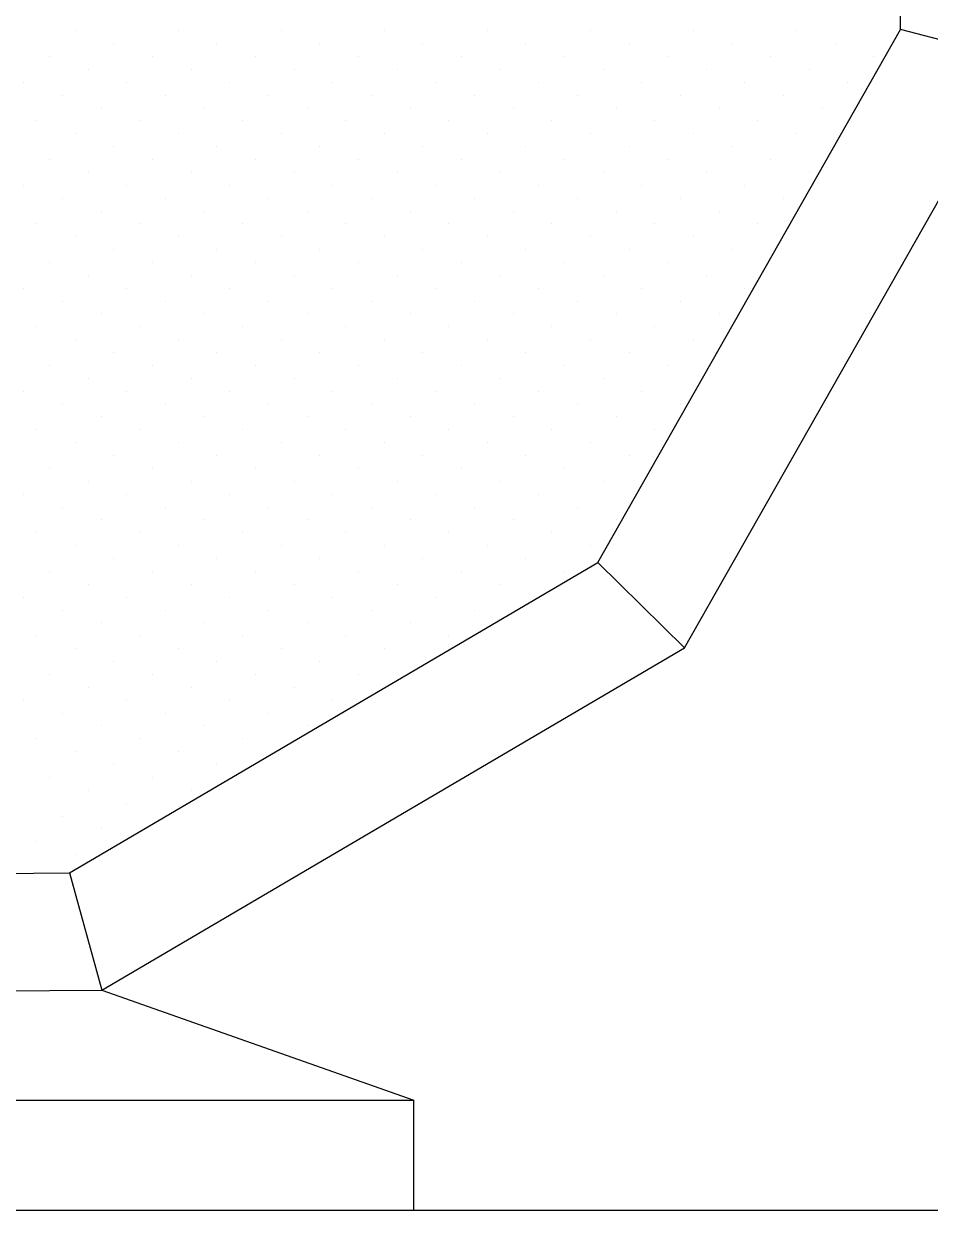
# Model space of a CAD drawing. Header units: millimetres. Extents: x 204800 to 233555, y -2285 to 8522.
# Drawn here: x 222653.5 to 222712.7, y 5793.9 to 5871.5 of the extents above; entities that cross this region are included whole.
import ezdxf

# ---------------------------------------------------------------- set-up
doc = ezdxf.new("R2010")
doc.units = ezdxf.units.MM
for name, color, linetype in [('DIM【标注】', 66, 'Continuous'), ('中线', 90, 'Continuous'), ('家具内线', 8, 'Continuous'), ('家具外线', 4, 'Continuous')]:
    doc.layers.add(name, color=color, linetype=linetype)

# ---------------------------------------------------------------- blocks, each defined once
blk = doc.blocks.new('MK-ZS-0300')
at = {"layer": '中线', "color": 251}
for p, q in [((68453.366, 4909.335, 1341.12), (68475.176, 4947.77, 1341.12)), ((68415.261, 4886.953, 1341.12), (68453.366, 4909.335, 1341.12)), ((68371.07, 4886.623, 1341.12), (68415.261, 4886.953, 1341.12)), ((68415.261, 4886.953, 1341.12), (68415.261, 4886.953, 1341.12)), ((68415.261, 4886.953, 1341.12), (68435.667, 4879.753, 1341.12)), ((68435.667, 4872.553, 1341.12), (68435.667, 4879.753, 1341.12)), ((68350.665, 4872.553, 1341.12), (68435.667, 4872.553, 1341.12))]:
    blk.add_line(p, q, dxfattribs=at)
at = {"layer": '家具内线', "color": 251, "ltscale": 500}
for p, q in [((68467.48, 4949.771, 1341.12), (68467.181, 4989.846, 1341.12)), ((68413.529, 4949.69, 1341.12), (68413.529, 4949.69, 1341.12)), ((68420.264, 4949.69, 1341.12), (68420.264, 4949.69, 1341.12)), ((68427, 4949.69, 1341.12), (68427, 4949.69, 1341.12)), ((68433.735, 4949.69, 1341.12), (68433.735, 4949.69, 1341.12)), ((68440.47, 4949.69, 1341.12), (68440.47, 4949.69, 1341.12)), ((68447.205, 4949.69, 1341.12), (68447.205, 4949.69, 1341.12)), ((68447.702, 4914.915, 1341.12), (68467.48, 4949.771, 1341.12)), ((68453.94, 4949.69, 1341.12), (68453.94, 4949.69, 1341.12)), ((68460.676, 4949.69, 1341.12), (68460.676, 4949.69, 1341.12)), ((68467.411, 4949.69, 1341.12), (68467.411, 4949.69, 1341.12)), ((68475.176, 4947.77, 1341.12), (68467.48, 4949.771, 1341.12)), ((68416.055, 4948.848, 1341.12), (68416.055, 4948.848, 1341.12)), ((68422.79, 4948.848, 1341.12), (68422.79, 4948.848, 1341.12)), ((68429.525, 4948.848, 1341.12), (68429.525, 4948.848, 1341.12)), ((68436.261, 4948.848, 1341.12), (68436.261, 4948.848, 1341.12)), ((68442.996, 4948.848, 1341.12), (68442.996, 4948.848, 1341.12)), ((68449.731, 4948.848, 1341.12), (68449.731, 4948.848, 1341.12)), ((68456.466, 4948.848, 1341.12), (68456.466, 4948.848, 1341.12)), ((68463.201, 4948.848, 1341.12), (68463.201, 4948.848, 1341.12)), ((68411.845, 4948.006, 1341.12), (68411.845, 4948.006, 1341.12)), ((68418.581, 4948.006, 1341.12), (68418.581, 4948.006, 1341.12)), ((68425.316, 4948.006, 1341.12), (68425.316, 4948.006, 1341.12)), ((68432.051, 4948.006, 1341.12), (68432.051, 4948.006, 1341.12)), ((68438.786, 4948.006, 1341.12), (68438.786, 4948.006, 1341.12)), ((68445.521, 4948.006, 1341.12), (68445.521, 4948.006, 1341.12)), ((68452.257, 4948.006, 1341.12), (68452.257, 4948.006, 1341.12)), ((68458.992, 4948.006, 1341.12), (68458.992, 4948.006, 1341.12)), ((68465.727, 4948.006, 1341.12), (68465.727, 4948.006, 1341.12)), ((68414.371, 4947.164, 1341.12), (68414.371, 4947.164, 1341.12)), ((68421.106, 4947.164, 1341.12), (68421.106, 4947.164, 1341.12)), ((68427.842, 4947.164, 1341.12), (68427.842, 4947.164, 1341.12)), ((68434.577, 4947.164, 1341.12), (68434.577, 4947.164, 1341.12)), ((68441.312, 4947.164, 1341.12), (68441.312, 4947.164, 1341.12)), ((68448.047, 4947.164, 1341.12), (68448.047, 4947.164, 1341.12)), ((68454.782, 4947.164, 1341.12), (68454.782, 4947.164, 1341.12)), ((68461.518, 4947.164, 1341.12), (68461.518, 4947.164, 1341.12)), ((68410.162, 4946.322, 1341.12), (68410.162, 4946.322, 1341.12)), ((68416.897, 4946.322, 1341.12), (68416.897, 4946.322, 1341.12)), ((68423.632, 4946.322, 1341.12), (68423.632, 4946.322, 1341.12)), ((68430.367, 4946.322, 1341.12), (68430.367, 4946.322, 1341.12)), ((68437.102, 4946.322, 1341.12), (68437.102, 4946.322, 1341.12)), ((68443.838, 4946.322, 1341.12), (68443.838, 4946.322, 1341.12)), ((68450.573, 4946.322, 1341.12), (68450.573, 4946.322, 1341.12)), ((68457.308, 4946.322, 1341.12), (68457.308, 4946.322, 1341.12)), ((68464.043, 4946.322, 1341.12), (68464.043, 4946.322, 1341.12)), ((68412.687, 4945.48, 1341.12), (68412.687, 4945.48, 1341.12)), ((68419.423, 4945.48, 1341.12), (68419.423, 4945.48, 1341.12)), ((68426.158, 4945.48, 1341.12), (68426.158, 4945.48, 1341.12)), ((68432.893, 4945.48, 1341.12), (68432.893, 4945.48, 1341.12)), ((68439.628, 4945.48, 1341.12), (68439.628, 4945.48, 1341.12)), ((68446.363, 4945.48, 1341.12), (68446.363, 4945.48, 1341.12)), ((68453.099, 4945.48, 1341.12), (68453.099, 4945.48, 1341.12)), ((68459.834, 4945.48, 1341.12), (68459.834, 4945.48, 1341.12)), ((68415.213, 4944.638, 1341.12), (68415.213, 4944.638, 1341.12)), ((68421.948, 4944.638, 1341.12), (68421.948, 4944.638, 1341.12)), ((68428.683, 4944.638, 1341.12), (68428.683, 4944.638, 1341.12)), ((68435.419, 4944.638, 1341.12), (68435.419, 4944.638, 1341.12)), ((68442.154, 4944.638, 1341.12), (68442.154, 4944.638, 1341.12)), ((68448.889, 4944.638, 1341.12), (68448.889, 4944.638, 1341.12)), ((68455.624, 4944.638, 1341.12), (68455.624, 4944.638, 1341.12)), ((68462.359, 4944.638, 1341.12), (68462.359, 4944.638, 1341.12)), ((68411.004, 4943.797, 1341.12), (68411.004, 4943.797, 1341.12)), ((68417.739, 4943.797, 1341.12), (68417.739, 4943.797, 1341.12)), ((68424.474, 4943.797, 1341.12), (68424.474, 4943.797, 1341.12)), ((68431.209, 4943.797, 1341.12), (68431.209, 4943.797, 1341.12)), ((68437.944, 4943.797, 1341.12), (68437.944, 4943.797, 1341.12)), ((68444.68, 4943.797, 1341.12), (68444.68, 4943.797, 1341.12)), ((68451.415, 4943.797, 1341.12), (68451.415, 4943.797, 1341.12)), ((68458.15, 4943.797, 1341.12), (68458.15, 4943.797, 1341.12)), ((68413.529, 4942.955, 1341.12), (68413.529, 4942.955, 1341.12)), ((68420.264, 4942.955, 1341.12), (68420.264, 4942.955, 1341.12)), ((68427, 4942.955, 1341.12), (68427, 4942.955, 1341.12)), ((68433.735, 4942.955, 1341.12), (68433.735, 4942.955, 1341.12)), ((68440.47, 4942.955, 1341.12), (68440.47, 4942.955, 1341.12)), ((68447.205, 4942.955, 1341.12), (68447.205, 4942.955, 1341.12)), ((68453.94, 4942.955, 1341.12), (68453.94, 4942.955, 1341.12)), ((68460.676, 4942.955, 1341.12), (68460.676, 4942.955, 1341.12)), ((68416.055, 4942.113, 1341.12), (68416.055, 4942.113, 1341.12)), ((68422.79, 4942.113, 1341.12), (68422.79, 4942.113, 1341.12)), ((68429.525, 4942.113, 1341.12), (68429.525, 4942.113, 1341.12)), ((68436.261, 4942.113, 1341.12), (68436.261, 4942.113, 1341.12)), ((68442.996, 4942.113, 1341.12), (68442.996, 4942.113, 1341.12)), ((68449.731, 4942.113, 1341.12), (68449.731, 4942.113, 1341.12)), ((68456.466, 4942.113, 1341.12), (68456.466, 4942.113, 1341.12)), ((68411.845, 4941.271, 1341.12), (68411.845, 4941.271, 1341.12)), ((68418.581, 4941.271, 1341.12), (68418.581, 4941.271, 1341.12)), ((68425.316, 4941.271, 1341.12), (68425.316, 4941.271, 1341.12)), ((68432.051, 4941.271, 1341.12), (68432.051, 4941.271, 1341.12)), ((68438.786, 4941.271, 1341.12), (68438.786, 4941.271, 1341.12)), ((68445.521, 4941.271, 1341.12), (68445.521, 4941.271, 1341.12)), ((68452.257, 4941.271, 1341.12), (68452.257, 4941.271, 1341.12)), ((68458.992, 4941.271, 1341.12), (68458.992, 4941.271, 1341.12)), ((68414.371, 4940.429, 1341.12), (68414.371, 4940.429, 1341.12)), ((68421.106, 4940.429, 1341.12), (68421.106, 4940.429, 1341.12)), ((68427.842, 4940.429, 1341.12), (68427.842, 4940.429, 1341.12)), ((68434.577, 4940.429, 1341.12), (68434.577, 4940.429, 1341.12)), ((68441.312, 4940.429, 1341.12), (68441.312, 4940.429, 1341.12)), ((68448.047, 4940.429, 1341.12), (68448.047, 4940.429, 1341.12)), ((68454.782, 4940.429, 1341.12), (68454.782, 4940.429, 1341.12)), ((68461.518, 4940.429, 1341.12), (68461.518, 4940.429, 1341.12)), ((68410.162, 4939.587, 1341.12), (68410.162, 4939.587, 1341.12)), ((68416.897, 4939.587, 1341.12), (68416.897, 4939.587, 1341.12)), ((68423.632, 4939.587, 1341.12), (68423.632, 4939.587, 1341.12)), ((68430.367, 4939.587, 1341.12), (68430.367, 4939.587, 1341.12)), ((68437.102, 4939.587, 1341.12), (68437.102, 4939.587, 1341.12)), ((68443.838, 4939.587, 1341.12), (68443.838, 4939.587, 1341.12)), ((68450.573, 4939.587, 1341.12), (68450.573, 4939.587, 1341.12)), ((68457.308, 4939.587, 1341.12), (68457.308, 4939.587, 1341.12)), ((68412.687, 4938.745, 1341.12), (68412.687, 4938.745, 1341.12)), ((68419.423, 4938.745, 1341.12), (68419.423, 4938.745, 1341.12)), ((68426.158, 4938.745, 1341.12), (68426.158, 4938.745, 1341.12)), ((68432.893, 4938.745, 1341.12), (68432.893, 4938.745, 1341.12)), ((68439.628, 4938.745, 1341.12), (68439.628, 4938.745, 1341.12)), ((68446.363, 4938.745, 1341.12), (68446.363, 4938.745, 1341.12)), ((68453.099, 4938.745, 1341.12), (68453.099, 4938.745, 1341.12)), ((68459.834, 4938.745, 1341.12), (68459.834, 4938.745, 1341.12)), ((68415.213, 4937.903, 1341.12), (68415.213, 4937.903, 1341.12)), ((68421.948, 4937.903, 1341.12), (68421.948, 4937.903, 1341.12)), ((68428.683, 4937.903, 1341.12), (68428.683, 4937.903, 1341.12)), ((68435.419, 4937.903, 1341.12), (68435.419, 4937.903, 1341.12)), ((68442.154, 4937.903, 1341.12), (68442.154, 4937.903, 1341.12)), ((68448.889, 4937.903, 1341.12), (68448.889, 4937.903, 1341.12)), ((68455.624, 4937.903, 1341.12), (68455.624, 4937.903, 1341.12)), ((68411.004, 4937.061, 1341.12), (68411.004, 4937.061, 1341.12)), ((68417.739, 4937.061, 1341.12), (68417.739, 4937.061, 1341.12)), ((68424.474, 4937.061, 1341.12), (68424.474, 4937.061, 1341.12)), ((68431.209, 4937.061, 1341.12), (68431.209, 4937.061, 1341.12)), ((68437.944, 4937.061, 1341.12), (68437.944, 4937.061, 1341.12)), ((68444.68, 4937.061, 1341.12), (68444.68, 4937.061, 1341.12)), ((68451.415, 4937.061, 1341.12), (68451.415, 4937.061, 1341.12)), ((68458.15, 4937.061, 1341.12), (68458.15, 4937.061, 1341.12)), ((68413.529, 4936.219, 1341.12), (68413.529, 4936.219, 1341.12)), ((68420.264, 4936.219, 1341.12), (68420.264, 4936.219, 1341.12)), ((68427, 4936.219, 1341.12), (68427, 4936.219, 1341.12)), ((68433.735, 4936.219, 1341.12), (68433.735, 4936.219, 1341.12)), ((68440.47, 4936.219, 1341.12), (68440.47, 4936.219, 1341.12)), ((68447.205, 4936.219, 1341.12), (68447.205, 4936.219, 1341.12)), ((68453.94, 4936.219, 1341.12), (68453.94, 4936.219, 1341.12)), ((68416.055, 4935.378, 1341.12), (68416.055, 4935.378, 1341.12)), ((68422.79, 4935.378, 1341.12), (68422.79, 4935.378, 1341.12)), ((68429.525, 4935.378, 1341.12), (68429.525, 4935.378, 1341.12)), ((68436.261, 4935.378, 1341.12), (68436.261, 4935.378, 1341.12)), ((68442.996, 4935.378, 1341.12), (68442.996, 4935.378, 1341.12)), ((68449.731, 4935.378, 1341.12), (68449.731, 4935.378, 1341.12)), ((68456.466, 4935.378, 1341.12), (68456.466, 4935.378, 1341.12)), ((68411.845, 4934.536, 1341.12), (68411.845, 4934.536, 1341.12)), ((68418.581, 4934.536, 1341.12), (68418.581, 4934.536, 1341.12)), ((68425.316, 4934.536, 1341.12), (68425.316, 4934.536, 1341.12)), ((68432.051, 4934.536, 1341.12), (68432.051, 4934.536, 1341.12)), ((68438.786, 4934.536, 1341.12), (68438.786, 4934.536, 1341.12)), ((68445.521, 4934.536, 1341.12), (68445.521, 4934.536, 1341.12)), ((68452.257, 4934.536, 1341.12), (68452.257, 4934.536, 1341.12)), ((68414.371, 4933.694, 1341.12), (68414.371, 4933.694, 1341.12)), ((68421.106, 4933.694, 1341.12), (68421.106, 4933.694, 1341.12)), ((68427.842, 4933.694, 1341.12), (68427.842, 4933.694, 1341.12)), ((68434.577, 4933.694, 1341.12), (68434.577, 4933.694, 1341.12)), ((68441.312, 4933.694, 1341.12), (68441.312, 4933.694, 1341.12)), ((68448.047, 4933.694, 1341.12), (68448.047, 4933.694, 1341.12)), ((68454.782, 4933.694, 1341.12), (68454.782, 4933.694, 1341.12)), ((68410.162, 4932.852, 1341.12), (68410.162, 4932.852, 1341.12)), ((68416.897, 4932.852, 1341.12), (68416.897, 4932.852, 1341.12)), ((68423.632, 4932.852, 1341.12), (68423.632, 4932.852, 1341.12)), ((68430.367, 4932.852, 1341.12), (68430.367, 4932.852, 1341.12)), ((68437.102, 4932.852, 1341.12), (68437.102, 4932.852, 1341.12)), ((68443.838, 4932.852, 1341.12), (68443.838, 4932.852, 1341.12)), ((68450.573, 4932.852, 1341.12), (68450.573, 4932.852, 1341.12)), ((68457.308, 4932.852, 1341.12), (68457.308, 4932.852, 1341.12)), ((68412.687, 4932.01, 1341.12), (68412.687, 4932.01, 1341.12)), ((68419.423, 4932.01, 1341.12), (68419.423, 4932.01, 1341.12)), ((68426.158, 4932.01, 1341.12), (68426.158, 4932.01, 1341.12)), ((68432.893, 4932.01, 1341.12), (68432.893, 4932.01, 1341.12)), ((68439.628, 4932.01, 1341.12), (68439.628, 4932.01, 1341.12)), ((68446.363, 4932.01, 1341.12), (68446.363, 4932.01, 1341.12)), ((68453.099, 4932.01, 1341.12), (68453.099, 4932.01, 1341.12)), ((68415.213, 4931.168, 1341.12), (68415.213, 4931.168, 1341.12)), ((68421.948, 4931.168, 1341.12), (68421.948, 4931.168, 1341.12)), ((68428.683, 4931.168, 1341.12), (68428.683, 4931.168, 1341.12)), ((68435.419, 4931.168, 1341.12), (68435.419, 4931.168, 1341.12)), ((68442.154, 4931.168, 1341.12), (68442.154, 4931.168, 1341.12)), ((68448.889, 4931.168, 1341.12), (68448.889, 4931.168, 1341.12)), ((68455.624, 4931.168, 1341.12), (68455.624, 4931.168, 1341.12)), ((68411.004, 4930.326, 1341.12), (68411.004, 4930.326, 1341.12)), ((68417.739, 4930.326, 1341.12), (68417.739, 4930.326, 1341.12)), ((68424.474, 4930.326, 1341.12), (68424.474, 4930.326, 1341.12)), ((68431.209, 4930.326, 1341.12), (68431.209, 4930.326, 1341.12)), ((68437.944, 4930.326, 1341.12), (68437.944, 4930.326, 1341.12)), ((68444.68, 4930.326, 1341.12), (68444.68, 4930.326, 1341.12)), ((68451.415, 4930.326, 1341.12), (68451.415, 4930.326, 1341.12)), ((68413.529, 4929.484, 1341.12), (68413.529, 4929.484, 1341.12)), ((68420.264, 4929.484, 1341.12), (68420.264, 4929.484, 1341.12)), ((68427, 4929.484, 1341.12), (68427, 4929.484, 1341.12)), ((68433.735, 4929.484, 1341.12), (68433.735, 4929.484, 1341.12)), ((68440.47, 4929.484, 1341.12), (68440.47, 4929.484, 1341.12)), ((68447.205, 4929.484, 1341.12), (68447.205, 4929.484, 1341.12)), ((68453.94, 4929.484, 1341.12), (68453.94, 4929.484, 1341.12)), ((68416.055, 4928.642, 1341.12), (68416.055, 4928.642, 1341.12)), ((68422.79, 4928.642, 1341.12), (68422.79, 4928.642, 1341.12)), ((68429.525, 4928.642, 1341.12), (68429.525, 4928.642, 1341.12)), ((68436.261, 4928.642, 1341.12), (68436.261, 4928.642, 1341.12)), ((68442.996, 4928.642, 1341.12), (68442.996, 4928.642, 1341.12)), ((68449.731, 4928.642, 1341.12), (68449.731, 4928.642, 1341.12)), ((68411.845, 4927.8, 1341.12), (68411.845, 4927.8, 1341.12)), ((68418.581, 4927.8, 1341.12), (68418.581, 4927.8, 1341.12)), ((68425.316, 4927.8, 1341.12), (68425.316, 4927.8, 1341.12)), ((68432.051, 4927.8, 1341.12), (68432.051, 4927.8, 1341.12)), ((68438.786, 4927.8, 1341.12), (68438.786, 4927.8, 1341.12)), ((68445.521, 4927.8, 1341.12), (68445.521, 4927.8, 1341.12)), ((68452.257, 4927.8, 1341.12), (68452.257, 4927.8, 1341.12)), ((68414.371, 4926.959, 1341.12), (68414.371, 4926.959, 1341.12)), ((68421.106, 4926.959, 1341.12), (68421.106, 4926.959, 1341.12)), ((68427.842, 4926.959, 1341.12), (68427.842, 4926.959, 1341.12)), ((68434.577, 4926.959, 1341.12), (68434.577, 4926.959, 1341.12)), ((68441.312, 4926.959, 1341.12), (68441.312, 4926.959, 1341.12)), ((68448.047, 4926.959, 1341.12), (68448.047, 4926.959, 1341.12)), ((68410.162, 4926.117, 1341.12), (68410.162, 4926.117, 1341.12)), ((68416.897, 4926.117, 1341.12), (68416.897, 4926.117, 1341.12)), ((68423.632, 4926.117, 1341.12), (68423.632, 4926.117, 1341.12)), ((68430.367, 4926.117, 1341.12), (68430.367, 4926.117, 1341.12)), ((68437.102, 4926.117, 1341.12), (68437.102, 4926.117, 1341.12)), ((68443.838, 4926.117, 1341.12), (68443.838, 4926.117, 1341.12)), ((68450.573, 4926.117, 1341.12), (68450.573, 4926.117, 1341.12)), ((68412.687, 4925.275, 1341.12), (68412.687, 4925.275, 1341.12)), ((68419.423, 4925.275, 1341.12), (68419.423, 4925.275, 1341.12)), ((68426.158, 4925.275, 1341.12), (68426.158, 4925.275, 1341.12)), ((68432.893, 4925.275, 1341.12), (68432.893, 4925.275, 1341.12)), ((68439.628, 4925.275, 1341.12), (68439.628, 4925.275, 1341.12)), ((68446.363, 4925.275, 1341.12), (68446.363, 4925.275, 1341.12)), ((68453.099, 4925.275, 1341.12), (68453.099, 4925.275, 1341.12)), ((68415.213, 4924.433, 1341.12), (68415.213, 4924.433, 1341.12)), ((68421.948, 4924.433, 1341.12), (68421.948, 4924.433, 1341.12)), ((68428.683, 4924.433, 1341.12), (68428.683, 4924.433, 1341.12)), ((68435.419, 4924.433, 1341.12), (68435.419, 4924.433, 1341.12)), ((68442.154, 4924.433, 1341.12), (68442.154, 4924.433, 1341.12)), ((68448.889, 4924.433, 1341.12), (68448.889, 4924.433, 1341.12)), ((68411.004, 4923.591, 1341.12), (68411.004, 4923.591, 1341.12)), ((68417.739, 4923.591, 1341.12), (68417.739, 4923.591, 1341.12)), ((68424.474, 4923.591, 1341.12), (68424.474, 4923.591, 1341.12)), ((68431.209, 4923.591, 1341.12), (68431.209, 4923.591, 1341.12)), ((68437.944, 4923.591, 1341.12), (68437.944, 4923.591, 1341.12)), ((68444.68, 4923.591, 1341.12), (68444.68, 4923.591, 1341.12)), ((68451.415, 4923.591, 1341.12), (68451.415, 4923.591, 1341.12)), ((68413.529, 4922.749, 1341.12), (68413.529, 4922.749, 1341.12)), ((68420.264, 4922.749, 1341.12), (68420.264, 4922.749, 1341.12)), ((68427, 4922.749, 1341.12), (68427, 4922.749, 1341.12)), ((68433.735, 4922.749, 1341.12), (68433.735, 4922.749, 1341.12)), ((68440.47, 4922.749, 1341.12), (68440.47, 4922.749, 1341.12)), ((68447.205, 4922.749, 1341.12), (68447.205, 4922.749, 1341.12)), ((68416.055, 4921.907, 1341.12), (68416.055, 4921.907, 1341.12)), ((68422.79, 4921.907, 1341.12), (68422.79, 4921.907, 1341.12)), ((68429.525, 4921.907, 1341.12), (68429.525, 4921.907, 1341.12)), ((68436.261, 4921.907, 1341.12), (68436.261, 4921.907, 1341.12)), ((68442.996, 4921.907, 1341.12), (68442.996, 4921.907, 1341.12)), ((68449.731, 4921.907, 1341.12), (68449.731, 4921.907, 1341.12)), ((68411.845, 4921.065, 1341.12), (68411.845, 4921.065, 1341.12)), ((68418.581, 4921.065, 1341.12), (68418.581, 4921.065, 1341.12)), ((68425.316, 4921.065, 1341.12), (68425.316, 4921.065, 1341.12)), ((68432.051, 4921.065, 1341.12), (68432.051, 4921.065, 1341.12)), ((68438.786, 4921.065, 1341.12), (68438.786, 4921.065, 1341.12)), ((68445.521, 4921.065, 1341.12), (68445.521, 4921.065, 1341.12)), ((68414.371, 4920.223, 1341.12), (68414.371, 4920.223, 1341.12)), ((68421.106, 4920.223, 1341.12), (68421.106, 4920.223, 1341.12)), ((68427.842, 4920.223, 1341.12), (68427.842, 4920.223, 1341.12)), ((68434.577, 4920.223, 1341.12), (68434.577, 4920.223, 1341.12)), ((68441.312, 4920.223, 1341.12), (68441.312, 4920.223, 1341.12)), ((68448.047, 4920.223, 1341.12), (68448.047, 4920.223, 1341.12)), ((68410.162, 4919.381, 1341.12), (68410.162, 4919.381, 1341.12)), ((68416.897, 4919.381, 1341.12), (68416.897, 4919.381, 1341.12)), ((68423.632, 4919.381, 1341.12), (68423.632, 4919.381, 1341.12)), ((68430.367, 4919.381, 1341.12), (68430.367, 4919.381, 1341.12)), ((68437.102, 4919.381, 1341.12), (68437.102, 4919.381, 1341.12)), ((68443.838, 4919.381, 1341.12), (68443.838, 4919.381, 1341.12)), ((68412.687, 4918.54, 1341.12), (68412.687, 4918.54, 1341.12)), ((68419.423, 4918.54, 1341.12), (68419.423, 4918.54, 1341.12)), ((68426.158, 4918.54, 1341.12), (68426.158, 4918.54, 1341.12)), ((68432.893, 4918.54, 1341.12), (68432.893, 4918.54, 1341.12)), ((68439.628, 4918.54, 1341.12), (68439.628, 4918.54, 1341.12)), ((68446.363, 4918.54, 1341.12), (68446.363, 4918.54, 1341.12)), ((68415.213, 4917.698, 1341.12), (68415.213, 4917.698, 1341.12)), ((68421.948, 4917.698, 1341.12), (68421.948, 4917.698, 1341.12)), ((68428.683, 4917.698, 1341.12), (68428.683, 4917.698, 1341.12)), ((68435.419, 4917.698, 1341.12), (68435.419, 4917.698, 1341.12)), ((68442.154, 4917.698, 1341.12), (68442.154, 4917.698, 1341.12)), ((68448.889, 4917.698, 1341.12), (68448.889, 4917.698, 1341.12)), ((68411.004, 4916.856, 1341.12), (68411.004, 4916.856, 1341.12)), ((68417.739, 4916.856, 1341.12), (68417.739, 4916.856, 1341.12)), ((68424.474, 4916.856, 1341.12), (68424.474, 4916.856, 1341.12)), ((68431.209, 4916.856, 1341.12), (68431.209, 4916.856, 1341.12)), ((68437.944, 4916.856, 1341.12), (68437.944, 4916.856, 1341.12)), ((68444.68, 4916.856, 1341.12), (68444.68, 4916.856, 1341.12)), ((68413.529, 4916.014, 1341.12), (68413.529, 4916.014, 1341.12)), ((68420.264, 4916.014, 1341.12), (68420.264, 4916.014, 1341.12)), ((68427, 4916.014, 1341.12), (68427, 4916.014, 1341.12)), ((68433.735, 4916.014, 1341.12), (68433.735, 4916.014, 1341.12)), ((68440.47, 4916.014, 1341.12), (68440.47, 4916.014, 1341.12)), ((68447.205, 4916.014, 1341.12), (68447.205, 4916.014, 1341.12)), ((68416.055, 4915.172, 1341.12), (68416.055, 4915.172, 1341.12)), ((68422.79, 4915.172, 1341.12), (68422.79, 4915.172, 1341.12)), ((68429.525, 4915.172, 1341.12), (68429.525, 4915.172, 1341.12)), ((68436.261, 4915.172, 1341.12), (68436.261, 4915.172, 1341.12)), ((68442.996, 4915.172, 1341.12), (68442.996, 4915.172, 1341.12)), ((68411.845, 4914.33, 1341.12), (68411.845, 4914.33, 1341.12)), ((68413.146, 4894.618, 1341.12), (68447.702, 4914.915, 1341.12)), ((68418.581, 4914.33, 1341.12), (68418.581, 4914.33, 1341.12)), ((68425.316, 4914.33, 1341.12), (68425.316, 4914.33, 1341.12)), ((68432.051, 4914.33, 1341.12), (68432.051, 4914.33, 1341.12)), ((68438.786, 4914.33, 1341.12), (68438.786, 4914.33, 1341.12)), ((68445.521, 4914.33, 1341.12), (68445.521, 4914.33, 1341.12)), ((68447.702, 4914.915, 1341.12), (68453.366, 4909.335, 1341.12)), ((68414.371, 4913.488, 1341.12), (68414.371, 4913.488, 1341.12)), ((68421.106, 4913.488, 1341.12), (68421.106, 4913.488, 1341.12)), ((68427.842, 4913.488, 1341.12), (68427.842, 4913.488, 1341.12)), ((68434.577, 4913.488, 1341.12), (68434.577, 4913.488, 1341.12)), ((68441.312, 4913.488, 1341.12), (68441.312, 4913.488, 1341.12)), ((68410.162, 4912.646, 1341.12), (68410.162, 4912.646, 1341.12)), ((68416.897, 4912.646, 1341.12), (68416.897, 4912.646, 1341.12)), ((68423.632, 4912.646, 1341.12), (68423.632, 4912.646, 1341.12)), ((68430.367, 4912.646, 1341.12), (68430.367, 4912.646, 1341.12)), ((68437.102, 4912.646, 1341.12), (68437.102, 4912.646, 1341.12)), ((68443.838, 4912.646, 1341.12), (68443.838, 4912.646, 1341.12)), ((68412.687, 4911.804, 1341.12), (68412.687, 4911.804, 1341.12)), ((68419.423, 4911.804, 1341.12), (68419.423, 4911.804, 1341.12)), ((68426.158, 4911.804, 1341.12), (68426.158, 4911.804, 1341.12)), ((68432.893, 4911.804, 1341.12), (68432.893, 4911.804, 1341.12)), ((68439.628, 4911.804, 1341.12), (68439.628, 4911.804, 1341.12)), ((68415.213, 4910.962, 1341.12), (68415.213, 4910.962, 1341.12)), ((68421.948, 4910.962, 1341.12), (68421.948, 4910.962, 1341.12)), ((68428.683, 4910.962, 1341.12), (68428.683, 4910.962, 1341.12)), ((68435.419, 4910.962, 1341.12), (68435.419, 4910.962, 1341.12)), ((68411.004, 4910.121, 1341.12), (68411.004, 4910.121, 1341.12)), ((68417.739, 4910.121, 1341.12), (68417.739, 4910.121, 1341.12)), ((68424.474, 4910.121, 1341.12), (68424.474, 4910.121, 1341.12)), ((68431.209, 4910.121, 1341.12), (68431.209, 4910.121, 1341.12)), ((68437.944, 4910.121, 1341.12), (68437.944, 4910.121, 1341.12)), ((68413.529, 4909.279, 1341.12), (68413.529, 4909.279, 1341.12)), ((68420.264, 4909.279, 1341.12), (68420.264, 4909.279, 1341.12)), ((68427, 4909.279, 1341.12), (68427, 4909.279, 1341.12)), ((68433.735, 4909.279, 1341.12), (68433.735, 4909.279, 1341.12)), ((68416.055, 4908.437, 1341.12), (68416.055, 4908.437, 1341.12)), ((68422.79, 4908.437, 1341.12), (68422.79, 4908.437, 1341.12)), ((68429.525, 4908.437, 1341.12), (68429.525, 4908.437, 1341.12)), ((68436.261, 4908.437, 1341.12), (68436.261, 4908.437, 1341.12)), ((68411.845, 4907.595, 1341.12), (68411.845, 4907.595, 1341.12)), ((68418.581, 4907.595, 1341.12), (68418.581, 4907.595, 1341.12)), ((68425.316, 4907.595, 1341.12), (68425.316, 4907.595, 1341.12)), ((68432.051, 4907.595, 1341.12), (68432.051, 4907.595, 1341.12)), ((68414.371, 4906.753, 1341.12), (68414.371, 4906.753, 1341.12)), ((68421.106, 4906.753, 1341.12), (68421.106, 4906.753, 1341.12)), ((68427.842, 4906.753, 1341.12), (68427.842, 4906.753, 1341.12)), ((68410.162, 4905.911, 1341.12), (68410.162, 4905.911, 1341.12)), ((68416.897, 4905.911, 1341.12), (68416.897, 4905.911, 1341.12)), ((68423.632, 4905.911, 1341.12), (68423.632, 4905.911, 1341.12)), ((68430.367, 4905.911, 1341.12), (68430.367, 4905.911, 1341.12)), ((68412.687, 4905.069, 1341.12), (68412.687, 4905.069, 1341.12)), ((68419.423, 4905.069, 1341.12), (68419.423, 4905.069, 1341.12)), ((68426.158, 4905.069, 1341.12), (68426.158, 4905.069, 1341.12)), ((68415.213, 4904.227, 1341.12), (68415.213, 4904.227, 1341.12)), ((68421.948, 4904.227, 1341.12), (68421.948, 4904.227, 1341.12)), ((68428.683, 4904.227, 1341.12), (68428.683, 4904.227, 1341.12)), ((68411.004, 4903.385, 1341.12), (68411.004, 4903.385, 1341.12)), ((68417.739, 4903.385, 1341.12), (68417.739, 4903.385, 1341.12)), ((68424.474, 4903.385, 1341.12), (68424.474, 4903.385, 1341.12)), ((68413.529, 4902.544, 1341.12), (68413.529, 4902.544, 1341.12)), ((68420.264, 4902.544, 1341.12), (68420.264, 4902.544, 1341.12)), ((68416.055, 4901.702, 1341.12), (68416.055, 4901.702, 1341.12)), ((68422.79, 4901.702, 1341.12), (68422.79, 4901.702, 1341.12)), ((68411.845, 4900.86, 1341.12), (68411.845, 4900.86, 1341.12)), ((68418.581, 4900.86, 1341.12), (68418.581, 4900.86, 1341.12)), ((68414.371, 4900.018, 1341.12), (68414.371, 4900.018, 1341.12)), ((68421.106, 4900.018, 1341.12), (68421.106, 4900.018, 1341.12)), ((68416.897, 4899.176, 1341.12), (68416.897, 4899.176, 1341.12)), ((68412.687, 4898.334, 1341.12), (68412.687, 4898.334, 1341.12)), ((68419.423, 4898.334, 1341.12), (68419.423, 4898.334, 1341.12)), ((68415.213, 4897.492, 1341.12), (68415.213, 4897.492, 1341.12)), ((68411.004, 4896.65, 1341.12), (68411.004, 4896.65, 1341.12)), ((68413.529, 4895.808, 1341.12), (68413.529, 4895.808, 1341.12)), ((68373.071, 4894.318, 1341.12), (68413.146, 4894.618, 1341.12)), ((68413.146, 4894.618, 1341.12), (68415.261, 4886.953, 1341.12)), ((68350.665, 4879.753, 1341.12), (68435.667, 4879.753, 1341.12))]:
    blk.add_line(p, q, dxfattribs=at)

msp = doc.modelspace()

# ---------------------------------------------------------------- linework, layer by layer
at = {"layer": 'DIM【标注】', "color": 4, "ltscale": 6}
msp.add_line((222524.022, 5793.865), (223244.022, 5793.865), dxfattribs=at)

# ---------------------------------------------------------------- block references
at = {"layer": '家具外线'}
msp.add_blockref('MK-ZS-0300', (154243.319, 921.312, -1341.12), dxfattribs=at)

doc.saveas('drawing.dxf')
